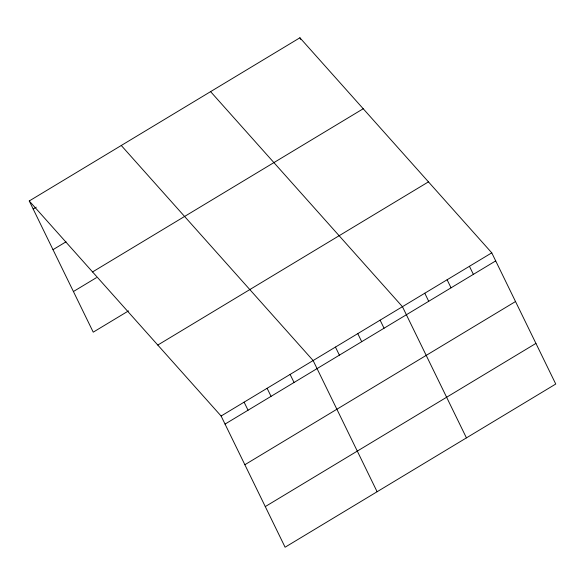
<?xml version="1.0" encoding="UTF-8"?>
<svg xmlns="http://www.w3.org/2000/svg" width="585" height="585" viewBox="0 0 585 585"><rect width="100%" height="100%" fill="white"/><g stroke="black" fill="none" stroke-linecap="round" stroke-linejoin="round"><path stroke-width="0.88" d="M29.25 200.969L299.908 37.784L491.766 252.837L555.75 384.031L285.092 547.216L221.108 416.023L29.25 200.969L93.234 332.163L128.51 310.891M33.184 209.035L36.248 207.185M53.001 249.671L66.039 241.81M92.562 271.937L363.219 108.751M73.418 291.535L96.423 277.663M157.796 345.055L428.454 181.869M221.108 416.023L491.766 252.837M225.042 424.088L495.7 260.903M244.859 464.724L515.517 301.538M265.276 506.588L535.933 343.395M210.593 91.633L402.443 306.686L466.435 437.88M121.27 145.482L313.129 360.543L377.113 491.736M469.433 266.299L473.367 274.365M447.108 279.762L451.035 287.827M424.776 293.224L428.71 301.29M299.908 37.784L300.697 39.392M380.118 320.156L384.053 328.222M357.786 333.618L361.72 341.684M335.461 347.08L339.395 355.146M290.123 374.415L294.058 382.48M267.118 388.286L271.052 396.352M244.113 402.158L248.047 410.224"/></g></svg>
